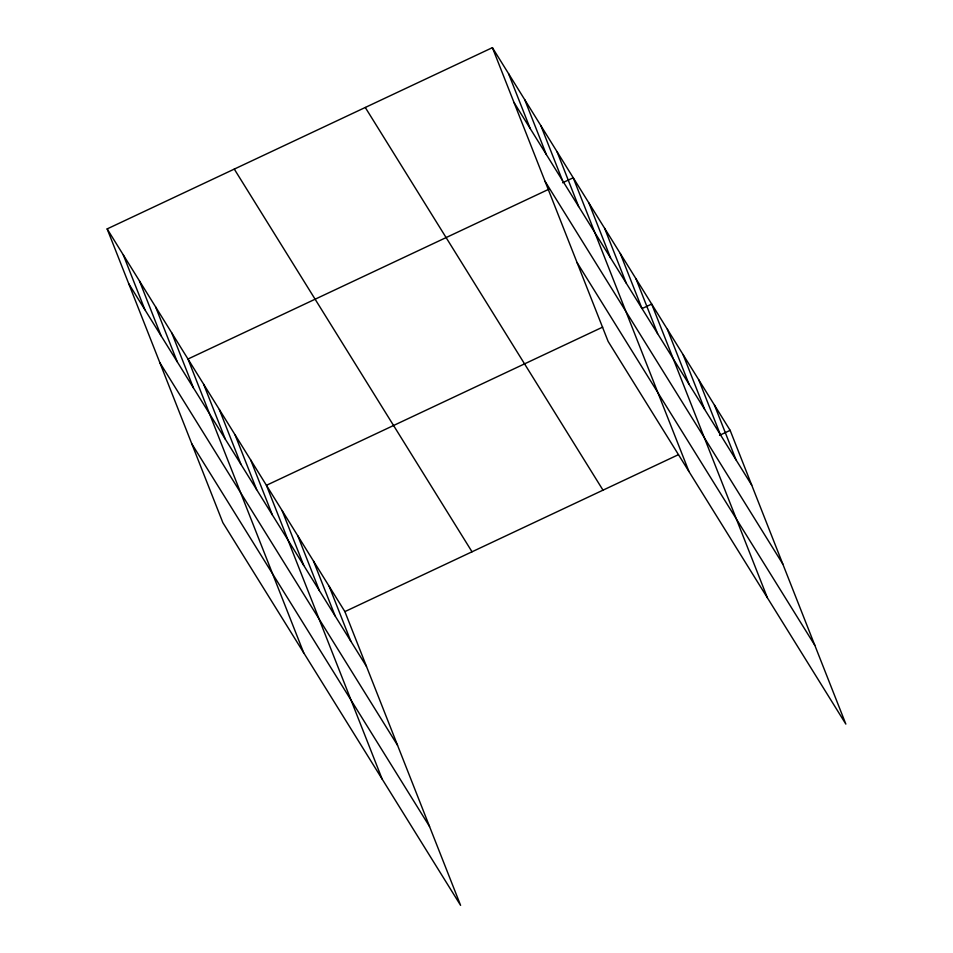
<?xml version="1.0" encoding="UTF-8"?>
<svg xmlns="http://www.w3.org/2000/svg" width="953" height="953" viewBox="0 0 953 953"><rect width="100%" height="100%" fill="white"/><g stroke="black" fill="none" stroke-linecap="round" stroke-linejoin="round"><path stroke-width="1.43" d="M107.153 228.911L344.891 611.612L460.597 905.35L222.859 522.661L107.153 228.911L492.403 47.65L730.141 430.339L845.847 724.089L608.109 341.388L492.403 47.65M549.393 188.98L187.979 359.031L303.685 652.769M562.639 182.75L573.229 177.77L688.948 471.509M602.689 327.105L266.435 485.315L382.141 779.066M642.417 308.415L651.685 304.055L767.403 597.793M344.891 611.612L678.5 454.641M719.551 435.33L730.141 430.339M513.989 102.447L751.726 485.148M545.045 181.296L782.794 563.997M577.053 262.54L814.791 645.241M365.273 107.463L603.011 490.164M234.283 169.098L472.021 551.787M128.738 283.72L366.476 666.409M159.794 362.569L397.532 745.258M191.791 443.8L429.541 826.501M714.452 405.085L736.038 459.882M698.763 379.83L720.349 434.628M683.075 354.576L704.66 409.373M667.386 329.309L688.971 384.119M635.996 278.8L657.582 333.598M620.308 253.534L641.893 308.343M604.619 228.279L626.204 283.077M588.93 203.025L610.516 257.822M557.064 151.741L578.65 206.539M540.899 125.725L562.484 180.522M524.734 99.696L546.319 154.493M508.568 73.679L530.154 128.476M329.202 586.345L350.787 641.155M313.513 561.091L335.099 615.888M297.812 535.836L319.398 590.634M282.124 510.582L303.709 565.379M250.746 460.061L272.332 514.858M235.057 434.806L256.643 489.604M219.357 409.54L240.954 464.349M203.668 384.285L225.253 439.083M171.814 333.002L193.399 387.811M155.649 306.985L177.234 361.783M139.483 280.956L161.069 335.766M123.318 254.939L144.904 309.737"/></g></svg>
